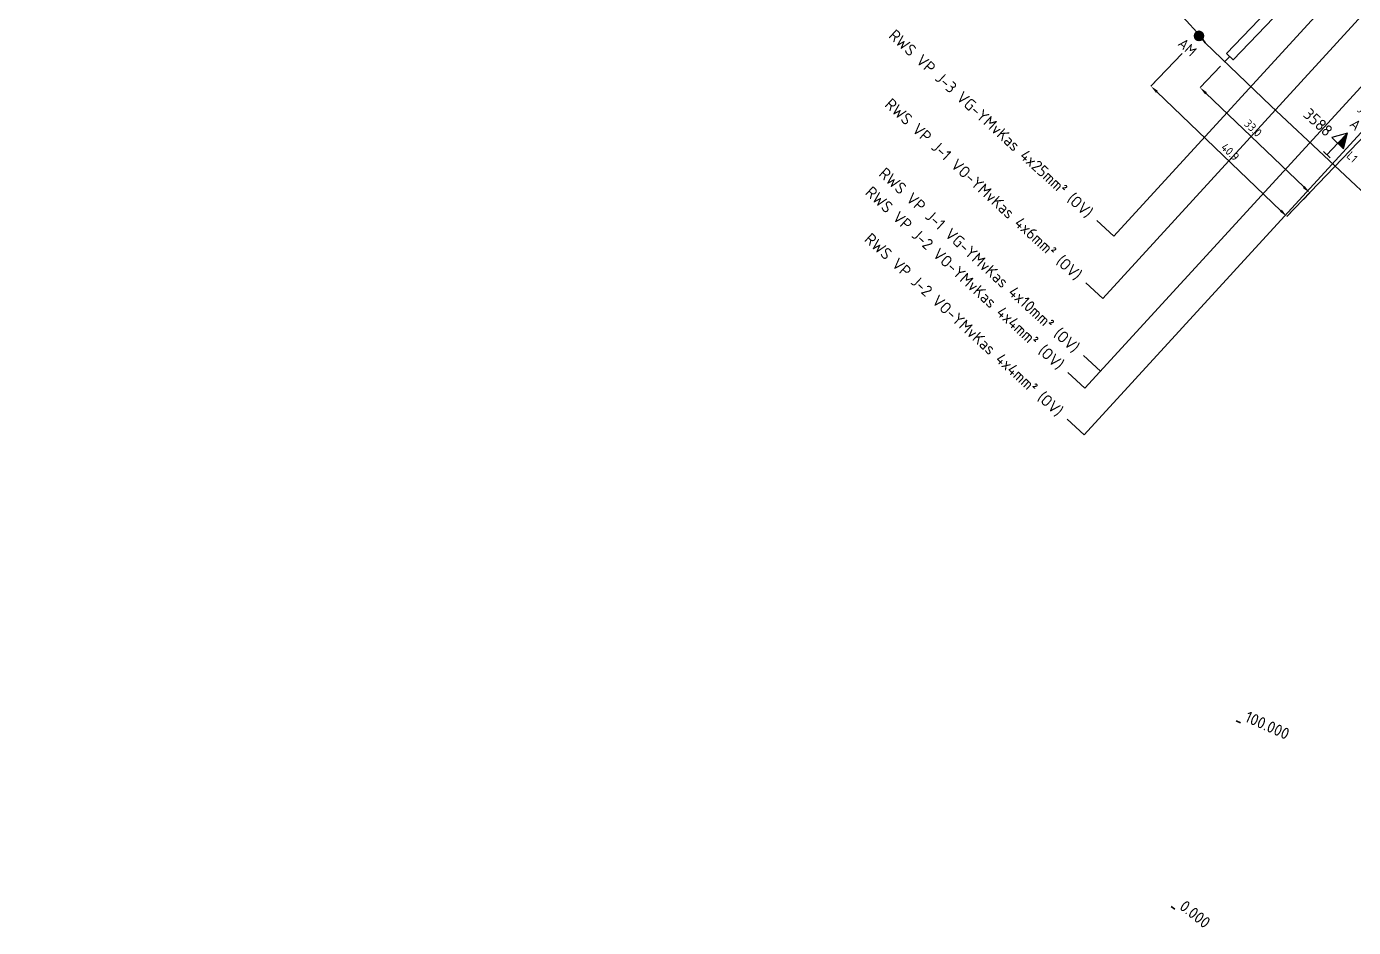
# Model space of a CAD drawing. Header units: metres. Extents: x 134219 to 139080, y 438661 to 444352.
# Drawn here: x 138645.1 to 138933.3, y 438660.9 to 438856.6 of the extents above; entities that cross this region are included whole.
import ezdxf
from ezdxf.enums import TextEntityAlignment as Align

# ---------------------------------------------------------------- set-up
doc = ezdxf.new("R2010")
doc.units = ezdxf.units.M
doc.linetypes.add('13strp', pattern=[4, 1, -3])
doc.layers.get('DEFPOINTS').update_dxf_attribs({"color": 193})
for name, color, linetype, lineweight in [('N-WE-KL-ET-T18', 1, 'Continuous', 18), ('N-WE-KL-ET-T25', 7, 'Continuous', 25), ('N-WE-KL-ET_LS_HULPSTUK_MOF-G', 10, 'Continuous', 35), ('N-WE-KL-ET_LS_OV_ARMATUUR-S', 7, 'Continuous', 25), ('N-WE-KL-ET_LS_OV_ARMATUUR-T18', 1, 'Continuous', 25), ('N-WE-KL-ET_LS_OV_KABEL-G', 10, 'KL-LS-OV-N', 35), ('N-WE-KL-ET_LS_OV_KABEL-M', 7, 'Continuous', 18), ('N-WE-KL-ET_LS_OV_KABEL-T25', 7, 'Continuous', 25), ('N-WE-KL-ET_LS_OV_MANTELBUIS-G', 10, 'Continuous', 35), ('Utd-ondergr-nw', 8, '13strp', 35)]:
    doc.layers.add(name, color=color, linetype=linetype, lineweight=lineweight)
doc.layers.add('N-WE-KL-ET_LS_OV_ARMATUUR-T25', color=2, linetype='Continuous')
doc.styles.add('alm a2ee v011$0$rtw_iso', font='NLCS-ISO.ttf')
doc.styles.add('ISO18', font='NLCS-ISO.ttf')
doc.styles.add('ISO25', font='NLCS-ISO.ttf')
doc.styles.add('NLCS-ISO', font='NLCS-ISO.ttf')
doc.styles.add('NLCS_18', font='NLCS-ISO.ttf', dxfattribs={"height": 1.8})
doc.styles.add('NLCS_25', font='NLCS-ISO.ttf', dxfattribs={"height": 2.5})
doc.linetypes.add('KL-LS-OV-N', pattern='A,4,-1,[103,NLCS.SHX,S=0.75,R=0,X=0,Y=0],-1,4,-1.5,["0V",Standard,S=1,R=0,X=0,Y=-0.5],-3', length=14.5)
doc.dimstyles.new('NLCS_t18_pijl_Dimension_l3_h1', dxfattribs={"dimtxt": 1.8, "dimasz": 1.8, "dimexe": 2, "dimexo": 2, "dimgap": 0.7, "dimtad": 1, "dimdec": 1, "dimzin": 0, "dimdsep": 46, "dimtxsty": 'NLCS_18', "dimcen": 2.5, "dimdle": 2, "dimclrd": 256, "dimclre": 256, "dimclrt": 256, "dimadec": 1, "dimazin": 0, "dimtfac": 1, "dimtdec": 1, "dimtofl": 0, "dimtmove": 1, "dimatfit": 0, "dimfxl": 0, "dimtolj": 1, "dimtzin": 0, "dimlwd": 18, "dimlwe": 18, "dimarcsym": 0})

# ---------------------------------------------------------------- blocks, each defined once
blk = doc.blocks.new('SKL-ET_HULP_MOF_AFDEKMOF_SO')
at = {"ltscale": 10}
h = blk.add_hatch(color=256, dxfattribs=at)
edge = h.paths.add_edge_path()
edge.add_arc((0, 0), 1, 0, 360)
blk.add_circle((0, 0), 1)
at = {"layer": 'N-WE-KL-ET-T18', "style": 'NLCS-ISO', "flags": 1}
for tag, p in [('OMSCHRIJVING_LEGENDA', (0, -8.43)), ('LOCATIE', (0, -12.22)), ('MASTNUMMER', (0, -16)), ('VAN', (0, -19.78)), ('NAAR', (0, -23.57)), ('AFTAKKING', (0, -27.35)), ('VOEDINGSPUNT', (0, -31.14)), ('GROEPSNUMMER', (0, -34.92)), ('POSITIE_X', (0, -38.71)), ('POSITIE_Y', (0, -42.49)), ('OVERIGE_OPMERKING(EN)_2', (0, -50.06))]:
    blk.add_attdef(tag, p, '', height=1.8, dxfattribs=at)
at = {"layer": 'N-WE-KL-ET-T18', "style": 'NLCS-ISO'}
blk.add_attdef('OVERIGE_OPMERKING(EN)_1', (0, -46.28), '', height=1.8, dxfattribs=at)
at = {"layer": 'N-WE-KL-ET-T25', "style": 'NLCS-ISO'}
blk.add_attdef('SOORT_MOF', (0, 2.71), '', height=2.25, dxfattribs=at)
blk = doc.blocks.new('SKL-ET_OV_ARMATUUR_HD_NATRIUM_1x150W-SO (3)')
for points in [[(0, 1), (0, -1)], [(3.49, 0), (0, 0)], [(3.49, -1.76), (6.49, 0), (3.49, 1.76)], [(3.49, 1.76), (3.49, -1.76)], [(3.49, 0), (6.49, 0)]]:
    blk.add_lwpolyline(points)
blk.add_solid([(3.49, 0), (3.49, -1.76), (6.49, 0)])
at = {"layer": 'N-WE-KL-ET-T18', "linetype": 'ByBlock', "style": 'NLCS-ISO'}
blk.add_attdef('GROEPSNUMMER', text='', height=1.8, dxfattribs=at).set_placement((-2, -4), align=Align.RIGHT)
blk.add_attdef('FASE-AANSLUITING', (10, -4), '', height=1.8, dxfattribs=at)
at = {"layer": 'N-WE-KL-ET-T18', "linetype": 'ByBlock', "style": 'NLCS-ISO', "flags": 1}
for tag, p in [('TYPE_ARMATUUR', (7.76, -13.46)), ('TYPE_FABRIKAAT', (7.76, -17.24)), ('VERMOGEN_LAMP', (7.76, -21.02)), ('SPIEGELSTAND', (7.76, -24.81)), ('HOOGTE_LICHTMAST', (7.76, -28.59)), ('UITLEGGERHOEK', (7.76, -32.38)), ('TYPE_LICHTMAST', (7.76, -36.16)), ('BOTSVRIENDELIJK', (7.76, -39.95)), ('POSITIE_LICHTMAST', (7.76, -43.73)), ('KABELAANSLUITING', (7.76, -47.52)), ('VOEDINGSPUNT', (7.76, -51.3))]:
    blk.add_attdef(tag, p, '', height=1.8, dxfattribs=at)
at = {"layer": 'N-WE-KL-ET-T25', "linetype": 'ByBlock', "style": 'NLCS-ISO'}
blk.add_attdef('MASTNUMMER', text='', height=2.5, dxfattribs=at).set_placement((4, 4.31), align=Align.MIDDLE)
at = {"layer": 'N-WE-KL-ET-T25', "linetype": 'ByBlock', "style": 'NLCS-ISO', "flags": 1}
blk.add_attdef('TYPE_SYMBOOL', (7.76, -10.06), '', height=2.5, dxfattribs=at)
blk = doc.blocks.new('*D345')
at = {"layer": 'DEFPOINTS', "color": 0, "transparency": 16777216}
for p in [(138899.99, 438843.32), (138899.99, 438843.32), (138923.81, 438820.48)]:
    blk.add_point(p, dxfattribs=at)
at = {"layer": 'N-WE-KL-ET_LS_OV_KABEL-M', "lineweight": 18, "transparency": 16777216}
for p, q in [((138899.99, 438843.32), (138901.38, 438844.77)), ((138923.81, 438820.48), (138922.43, 438819.04))]:
    blk.add_line(p, q, dxfattribs=at)
at = {"layer": 'N-WE-KL-ET_LS_OV_KABEL-M', "linetype": 'Continuous', "lineweight": 18, "transparency": 16777216}
blk.add_line((138922.51, 438821.73), (138901.29, 438842.08), dxfattribs=at)
at = {"layer": 'N-WE-KL-ET_LS_OV_KABEL-M', "transparency": 16777216}
for points in [[(138901.5, 438842.29), (138901.09, 438841.86), (138899.99, 438843.32)], [(138922.72, 438821.95), (138922.31, 438821.51), (138923.81, 438820.48)]]:
    blk.add_solid(points, dxfattribs=at)
at = {"layer": 'N-WE-KL-ET_LS_OV_KABEL-M', "transparency": 16777216, "insert": (138911.51, 438834.5), "char_height": 1.8, "attachment_point": 5, "rotation": 316.2034, "style": 'NLCS_18'}
blk.add_mtext('\\A1;33.0', dxfattribs=at)
blk = doc.blocks.new('*D346')
at = {"layer": 'DEFPOINTS', "color": 0, "transparency": 16777216}
for p in [(138889.32, 438843.64), (138889.32, 438843.64), (138918.86, 438815.32)]:
    blk.add_point(p, dxfattribs=at)
at = {"layer": 'N-WE-KL-ET_LS_OV_KABEL-M', "lineweight": 18, "transparency": 16777216}
for p, q in [((138889.32, 438843.64), (138890.7, 438845.08)), ((138918.86, 438815.32), (138920.24, 438816.76))]:
    blk.add_line(p, q, dxfattribs=at)
at = {"layer": 'N-WE-KL-ET_LS_OV_KABEL-M', "linetype": 'Continuous', "lineweight": 18, "transparency": 16777216}
blk.add_line((138917.56, 438816.56), (138890.62, 438842.4), dxfattribs=at)
at = {"layer": 'N-WE-KL-ET_LS_OV_KABEL-M', "transparency": 16777216}
for points in [[(138890.83, 438842.61), (138890.41, 438842.18), (138889.32, 438843.64)], [(138917.77, 438816.78), (138917.35, 438816.35), (138918.86, 438815.32)]]:
    blk.add_solid(points, dxfattribs=at)
at = {"layer": 'N-WE-KL-ET_LS_OV_KABEL-M', "transparency": 16777216, "insert": (138906.55, 438829.33), "char_height": 1.8, "attachment_point": 5, "rotation": 316.2034, "style": 'NLCS_18'}
blk.add_mtext('\\A1;40.9', dxfattribs=at)

msp = doc.modelspace()

# ---------------------------------------------------------------- linework, layer by layer
at = {"layer": 'N-WE-KL-ET_LS_OV_KABEL-G', "flags": 128}
for points in [[(138953.36, 438803.71), (138915.36, 438839.38), (138901.13, 438853.03), (138900.09, 438854.5), (138896.25, 438858.69), (138802.58, 438947.64), (138802.58, 438947.61), (138789.54, 438959.74), (138774.47, 438973.56), (138762.68, 438984.16), (138743.95, 439001.5), (138731.19, 439013.41), (138717.8, 439025.19), (138712.97, 439030.05), (138701.15, 439040.29), (138688.62, 439051.81), (138685.03, 439054.89), (138674.01, 439064.17), (138662.45, 439072.76), (138646.48, 439082.7), (138622.68, 439093.99), (138609.71, 439098.88), (138589.61, 439105.01), (138568.64, 439109.11), (138546.16, 439110.41), (138527.35, 439109.58), (138491.99, 439105.17), (138486.14, 439104.84), (138476.69, 439103.93), (138476.83, 439103.72)], [(138906.45, 438850.05), (138905.39, 438848.95)]]:
    msp.add_lwpolyline(points, dxfattribs=at)
at = {"layer": 'N-WE-KL-ET_LS_OV_KABEL-M', "elevation": 1.43}
msp.add_lwpolyline([(138896.1, 438850.71), (138889.32, 438843.64)], dxfattribs=at)
at = {"layer": 'N-WE-KL-ET_LS_OV_KABEL-M'}
for points in [[(138904.43, 438847.95), (138899.99, 438843.32)], [(138949.75, 438847.53), (138918.86, 438815.32)]]:
    msp.add_lwpolyline(points, dxfattribs=at)
at = {"layer": 'N-WE-KL-ET_LS_OV_KABEL-T25'}
for p, q in [((138964.39, 438875.64), (138874.98, 438778.07)), ((138969.27, 438871.01), (138874.8, 438767.92)), ((138878.86, 438797.51), (138937.54, 438861.54)), ((138881.26, 438811.05), (138877.57, 438814.43)), ((138878.86, 438797.51), (138875.18, 438800.89)), ((138878.35, 438781.76), (138874.67, 438785.14)), ((138874.98, 438778.07), (138871.29, 438781.45)), ((138874.8, 438767.92), (138871.12, 438771.3))]:
    msp.add_line(p, q, dxfattribs=at)
msp.add_lwpolyline([(138929.32, 438873.91), (138934.5, 438869.16), (138881.26, 438811.05)], dxfattribs=at)
at = {"layer": 'N-WE-KL-ET_LS_OV_MANTELBUIS-G', "linetype": 'Continuous'}
msp.add_lwpolyline([(138905.73, 438850.75), (138907.17, 438849.36), (138952.91, 438897.07), (138951.46, 438898.45)], close=True, dxfattribs=at)
at = {"layer": 'Utd-ondergr-nw', "color": 7, "linetype": 'Continuous'}
for p, q in [((138907.87, 438705.77), (138908.79, 438705.36)), ((138893.74, 438665.51), (138894.53, 438664.89))]:
    msp.add_line(p, q, dxfattribs=at)

# ---------------------------------------------------------------- block references
at = {"layer": 'N-WE-KL-ET_LS_HULPSTUK_MOF-G'}
ref = msp.add_blockref('SKL-ET_HULP_MOF_AFDEKMOF_SO', (138899.76, 438854.53, 1.43), dxfattribs=at)
ref.add_attrib('SOORT_MOF', 'AM', (138895, 438852.63, 1.43), dxfattribs={"layer": 'N-WE-KL-ET_LS_OV_ARMATUUR-T25', "height": 2.25, "rotation": 317.498, "style": 'ISO25'})
at = {"layer": 'N-WE-KL-ET_LS_OV_ARMATUUR-S'}
ref = msp.add_blockref('SKL-ET_OV_ARMATUUR_HD_NATRIUM_1x150W-SO (3)', (138927.5, 438828.72, 2.46), dxfattribs=dict(at, rotation=46.24087998298897))
ref.add_attrib('MASTNUMMER', '3588', (138922.2, 438837.21, 2.46), dxfattribs={"layer": 'N-WE-KL-ET_LS_OV_ARMATUUR-T25', "height": 2.5, "rotation": 317.498, "style": 'ISO25'})
ref.add_attrib('TYPE_SYMBOOL', 'A', (138932.3, 438835.11, 2.46), dxfattribs={"layer": 'N-WE-KL-ET_LS_OV_ARMATUUR-T25', "height": 2.25, "rotation": 317.498, "style": 'ISO25'})
ref.add_attrib('FASE-AANSLUITING_1', 'L1', (138931.65, 438828.29, 2.46), dxfattribs={"layer": 'N-WE-KL-ET_LS_OV_ARMATUUR-T18', "height": 1.8, "rotation": 317.498, "style": 'ISO18'})
ref.add_attrib('GROEPSNUMMER', 'J-3', (138933.93, 438838.3, 2.46), dxfattribs={"layer": 'N-WE-KL-ET_LS_OV_ARMATUUR-T18', "height": 1.8, "rotation": 317.498, "style": 'ISO18'})

# ---------------------------------------------------------------- texts
at = {"layer": 'N-WE-KL-ET_LS_OV_KABEL-T25', "style": 'NLCS_25'}
for s, p in [('RWS VP J-3 VG-YMvKas 4x25mm² (OV)', (138876.15, 438815.73)), ('RWS VP J-1 VO-YMvKas 4x6mm² (OV)', (138873.76, 438802.19)), ('RWS VP J-1 VG-YMvKas 4x10mm² (OV)', (138873.25, 438786.43)), ('RWS VP J-2 VO-YMvKas 4x4mm² (OV)', (138869.88, 438782.75)), ('RWS VP J-2 VO-YMvKas 4x4mm² (OV)', (138869.7, 438772.6))]:
    msp.add_text(s, height=2.5, rotation=317.498, dxfattribs=at).set_placement(p, align=Align.MIDDLE_RIGHT)
at = {"layer": 'Utd-ondergr-nw', "color": 7, "style": 'alm a2ee v011$0$rtw_iso'}
for s, rotation, p in [('100.000', 335.9974, (138909.5, 438705.73)), ('0.000', 321.6082, (138895.31, 438665.07))]:
    msp.add_text(s, height=2.5, rotation=rotation, dxfattribs=at).set_placement(p)

# ---------------------------------------------------------------- dimensions: what is measured, and where the dimension line sits
at = {"layer": 'N-WE-KL-ET_LS_OV_KABEL-M'}
for base, p1, p2, picture, middle in [((138889.32, 438843.64), (138918.86, 438815.32), (138889.32, 438843.64), '*D346', (138905.45, 438828.18)), ((138899.99, 438843.32), (138923.81, 438820.48), (138899.99, 438843.32), '*D345', (138910.4, 438833.35))]:
    dim = msp.add_linear_dim(base=base, p1=p1, p2=p2, angle=136.2034, dimstyle='NLCS_t18_pijl_Dimension_l3_h1', dxfattribs=at)
    dim.commit()
    dim.dimension.update_dxf_attribs({"geometry": picture, "text_midpoint": middle, "dimtype": 161})

doc.saveas('drawing.dxf')
